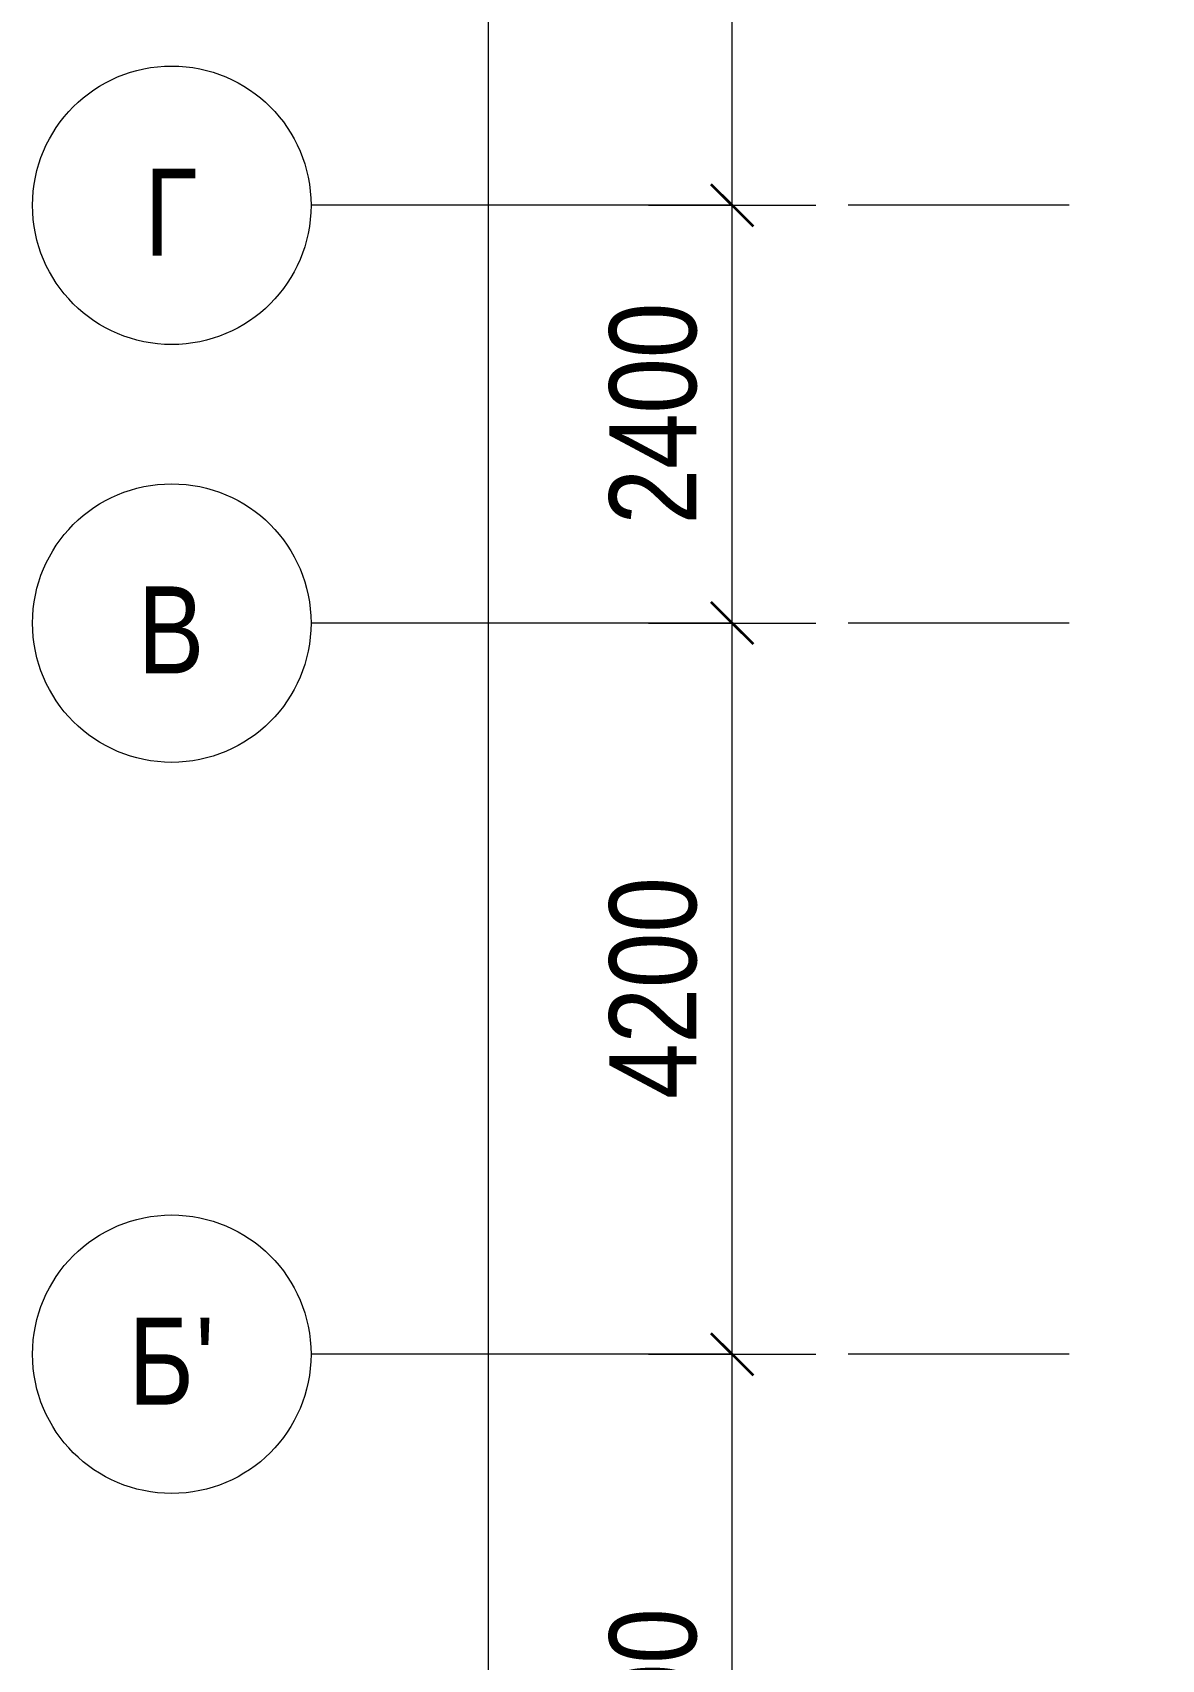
# Model space of a CAD drawing. Header units: millimetres. Extents: x 48966 to 155647, y -43515 to 26217.
# Drawn here: x 48966 to 55452, y -21836 to -12491 of the extents above; entities that cross this region are included whole.
import ezdxf

# ---------------------------------------------------------------- set-up
doc = ezdxf.new("R2010")
doc.units = ezdxf.units.MM
doc.linetypes.add('Осевые', pattern=[6350, 1270, -952.5, 3175, -952.5])
for name, color, linetype, lineweight in [('Оси', 7, 'Continuous', 9), ('Оси-1', 7, 'Continuous', 18), ('Оси-2', 7, 'Осевые', 9), ('Размеры', 7, 'Continuous', 9), ('Размеры-200', 7, 'Continuous', 9)]:
    doc.layers.add(name, color=color, linetype=linetype, lineweight=lineweight)
doc.styles.add('Arial Narrow', font='Arial Narrow.ttf', dxfattribs={"height": 500})
doc.dimstyles.new('Диагональ_-_2_5_мм_Arial_narrow', dxfattribs={"dimscale": 304.8, "dimtxt": 511.715487, "dimasz": 0.787402, "dimexe": 1.574803, "dimexo": 0.0625, "dimgap": 0.19685, "dimtad": 1, "dimdec": 0, "dimzin": 0, "dimdsep": 46, "dimtxsty": 'Arial Narrow', "dimblk1": 'OBLIQUE', "dimblk2": 'OBLIQUE', "dimsah": 1, "dimcen": 0.09, "dimdle": 1.574803, "dimazin": 0, "dimtfac": 1, "dimtdec": 4, "dimtix": 1, "dimtmove": 0, "dimatfit": 3, "dimfxl": 1.574803, "dimfxlon": 1, "dimtvp": 1, "dimtolj": 1, "dimtzin": 0, "dimarcsym": 2})

# ---------------------------------------------------------------- blocks, each defined once
blk = doc.blocks.new('Ось сетки - По умолчанию 2-349628-План 5-го этажа на отм_ _12_600')
at = {"layer": 'Оси-1'}
blk.add_circle((0, 0), 4, dxfattribs=at)
blk = doc.blocks.new('DIMBLOCK18-План 5-го этажа на отм_ _12_600')
at = {"layer": 'Размеры-200', "lineweight": 35, "transparency": 16777216}
for points in [[(51585.5, 25417.1), (51465.5, 25537.1), (51705.5, 25297.1)], [(51585.5, -31382.9), (51465.5, -31262.9), (51705.5, -31502.9)]]:
    blk.add_hatch(color=256, dxfattribs=at).paths.add_polyline_path(points, flags=0)
at = {"layer": 'Размеры-200', "transparency": 16777216}
for p, q in [((51585.5, -31862.9), (51585.5, 25897.1)), ((51105.5, 25417.1), (52065.5, 25417.1)), ((51585.5, 25417.1), (51105.5, 25417.1)), ((51105.5, -31382.9), (52065.5, -31382.9)), ((51585.5, -31382.9), (51105.5, -31382.9))]:
    blk.add_line(p, q, dxfattribs=at)
at = {"layer": 'Размеры-200', "lineweight": 35, "transparency": 16777216}
for p, q in [((51585.5, 25417.1), (51465.5, 25537.1)), ((51465.5, 25537.1), (51705.5, 25297.1)), ((51705.5, 25297.1), (51585.5, 25417.1)), ((51585.5, -31382.9), (51465.5, -31262.9)), ((51465.5, -31262.9), (51705.5, -31502.9)), ((51705.5, -31502.9), (51585.5, -31382.9))]:
    blk.add_line(p, q, dxfattribs=at)
at = {"layer": 'Размеры-200', "color": 0, "transparency": 16777216, "insert": (50879.3, -3774.8), "char_height": 500, "width": 1900.658, "attachment_point": 1, "rotation": 90, "line_spacing_factor": 0.974696, "style": 'Arial Narrow'}
blk.add_mtext('56800', dxfattribs=at)
blk = doc.blocks.new('_Oblique')
at = {"color": 0, "linetype": 'ByBlock', "lineweight": -2}
blk.add_line((-0.5, -0.5), (0.5, 0.5), dxfattribs=at)
blk = doc.blocks.new('DIMBLOCK20-План 5-го этажа на отм_ _12_600')
at = {"layer": 'Размеры-200', "lineweight": 35, "transparency": 16777216}
for points in [[(52985.5, -20082.9), (52865.5, -19962.9), (53105.5, -20202.9)], [(52985.5, -24282.9), (52865.5, -24162.9), (53105.5, -24402.9)]]:
    blk.add_hatch(color=256, dxfattribs=at).paths.add_polyline_path(points, flags=0)
for p, q in [((52985.5, -20082.9), (52865.5, -19962.9)), ((52865.5, -19962.9), (53105.5, -20202.9)), ((53105.5, -20202.9), (52985.5, -20082.9)), ((52985.5, -24282.9), (52865.5, -24162.9)), ((52865.5, -24162.9), (53105.5, -24402.9)), ((53105.5, -24402.9), (52985.5, -24282.9))]:
    blk.add_line(p, q, dxfattribs=at)
at = {"layer": 'Размеры-200', "transparency": 16777216}
for p, q in [((52505.5, -20082.9), (53465.5, -20082.9)), ((52985.5, -20082.9), (52505.5, -20082.9)), ((52985.5, -24282.9), (52985.5, -20082.9)), ((52505.5, -24282.9), (53465.5, -24282.9)), ((52985.5, -24282.9), (52505.5, -24282.9))]:
    blk.add_line(p, q, dxfattribs=at)
at = {"layer": 'Размеры-200', "color": 0, "transparency": 16777216, "insert": (52279.3, -22816.4), "char_height": 500, "width": 1520.526, "attachment_point": 1, "rotation": 90, "line_spacing_factor": 0.974696, "style": 'Arial Narrow'}
blk.add_mtext('4200', dxfattribs=at)
blk = doc.blocks.new('DIMBLOCK21-План 5-го этажа на отм_ _12_600')
at = {"layer": 'Размеры-200', "lineweight": 35, "transparency": 16777216}
for points in [[(52985.5, -15882.9), (52865.5, -15762.9), (53105.5, -16002.9)], [(52985.5, -20082.9), (52865.5, -19962.9), (53105.5, -20202.9)]]:
    blk.add_hatch(color=256, dxfattribs=at).paths.add_polyline_path(points, flags=0)
for p, q in [((52985.5, -15882.9), (52865.5, -15762.9)), ((52865.5, -15762.9), (53105.5, -16002.9)), ((53105.5, -16002.9), (52985.5, -15882.9)), ((52985.5, -20082.9), (52865.5, -19962.9)), ((52865.5, -19962.9), (53105.5, -20202.9)), ((53105.5, -20202.9), (52985.5, -20082.9))]:
    blk.add_line(p, q, dxfattribs=at)
at = {"layer": 'Размеры-200', "transparency": 16777216}
for p, q in [((52505.5, -15882.9), (53465.5, -15882.9)), ((52985.5, -15882.9), (52505.5, -15882.9)), ((52985.5, -20082.9), (52985.5, -15882.9)), ((52505.5, -20082.9), (53465.5, -20082.9)), ((52985.5, -20082.9), (52505.5, -20082.9))]:
    blk.add_line(p, q, dxfattribs=at)
at = {"layer": 'Размеры-200', "color": 0, "transparency": 16777216, "insert": (52279.3, -18616.4), "char_height": 500, "width": 1520.526, "attachment_point": 1, "rotation": 90, "line_spacing_factor": 0.974696, "style": 'Arial Narrow'}
blk.add_mtext('4200', dxfattribs=at)
blk = doc.blocks.new('DIMBLOCK22-План 5-го этажа на отм_ _12_600')
at = {"layer": 'Размеры-200', "lineweight": 35, "transparency": 16777216}
for points in [[(52985.5, -13482.9), (52865.5, -13362.9), (53105.5, -13602.9)], [(52985.5, -15882.9), (52865.5, -15762.9), (53105.5, -16002.9)]]:
    blk.add_hatch(color=256, dxfattribs=at).paths.add_polyline_path(points, flags=0)
for p, q in [((52985.5, -13482.9), (52865.5, -13362.9)), ((52865.5, -13362.9), (53105.5, -13602.9)), ((53105.5, -13602.9), (52985.5, -13482.9)), ((52985.5, -15882.9), (52865.5, -15762.9)), ((52865.5, -15762.9), (53105.5, -16002.9)), ((53105.5, -16002.9), (52985.5, -15882.9))]:
    blk.add_line(p, q, dxfattribs=at)
at = {"layer": 'Размеры-200', "transparency": 16777216}
for p, q in [((52505.5, -13482.9), (53465.5, -13482.9)), ((52985.5, -13482.9), (52505.5, -13482.9)), ((52985.5, -15882.9), (52985.5, -13482.9)), ((52505.5, -15882.9), (53465.5, -15882.9)), ((52985.5, -15882.9), (52505.5, -15882.9))]:
    blk.add_line(p, q, dxfattribs=at)
at = {"layer": 'Размеры-200', "color": 0, "transparency": 16777216, "insert": (52279.3, -15316.4), "char_height": 500, "width": 1520.526, "attachment_point": 1, "rotation": 90, "line_spacing_factor": 0.974696, "style": 'Arial Narrow'}
blk.add_mtext('2400', dxfattribs=at)
blk = doc.blocks.new('DIMBLOCK23-План 5-го этажа на отм_ _12_600')
at = {"layer": 'Размеры-200', "lineweight": 35, "transparency": 16777216}
for points in [[(52985.5, -9782.9), (52865.5, -9662.9), (53105.5, -9902.9)], [(52985.5, -13482.9), (52865.5, -13362.9), (53105.5, -13602.9)]]:
    blk.add_hatch(color=256, dxfattribs=at).paths.add_polyline_path(points, flags=0)
for p, q in [((52985.5, -9782.9), (52865.5, -9662.9)), ((52865.5, -9662.9), (53105.5, -9902.9)), ((53105.5, -9902.9), (52985.5, -9782.9)), ((52985.5, -13482.9), (52865.5, -13362.9)), ((52865.5, -13362.9), (53105.5, -13602.9)), ((53105.5, -13602.9), (52985.5, -13482.9))]:
    blk.add_line(p, q, dxfattribs=at)
at = {"layer": 'Размеры-200', "transparency": 16777216}
for p, q in [((52505.5, -9782.9), (53465.5, -9782.9)), ((52985.5, -9782.9), (52505.5, -9782.9)), ((52985.5, -13482.9), (52985.5, -9782.9)), ((52505.5, -13482.9), (53465.5, -13482.9)), ((52985.5, -13482.9), (52505.5, -13482.9))]:
    blk.add_line(p, q, dxfattribs=at)
at = {"layer": 'Размеры-200', "color": 0, "transparency": 16777216, "insert": (52279.3, -12266.4), "char_height": 500, "width": 1520.526, "attachment_point": 1, "rotation": 90, "line_spacing_factor": 0.974696, "style": 'Arial Narrow'}
blk.add_mtext('3700', dxfattribs=at)

msp = doc.modelspace()

# ---------------------------------------------------------------- linework, layer by layer
at = {"layer": 'Оси-2'}
for p, q in [((150171.6, -13482.9), (50565.6, -13482.9)), ((150171.6, -15882.9), (50565.6, -15882.9)), ((150171.6, -20082.9), (50565.6, -20082.9))]:
    msp.add_line(p, q, dxfattribs=at)

# ---------------------------------------------------------------- block references
at = {"layer": 'Оси-1', "xscale": 199.9999999999999, "yscale": 199.9999999999999, "zscale": 199.9999999999999, "rotation": 89.99999999999982}
for p in [(49765.6, -13482.9), (49765.6, -15882.9), (49765.6, -20082.9)]:
    msp.add_blockref('Ось сетки - По умолчанию 2-349628-План 5-го этажа на отм_ _12_600', p, dxfattribs=at)

# ---------------------------------------------------------------- texts
at = {"layer": 'Оси', "char_height": 500, "attachment_point": 1, "style": 'Arial Narrow'}
for s, insert, width in [('\\fArial Narrow|b0|i0|c204|p34|;Г', (49610.4, -13272.3), 368.776), ('\\fArial Narrow|b0|i0|c204|p34|;В', (49570.4, -15672.3), 464.979), ('\\fArial Narrow|b0|i0|c204|p34|;Б', (49517.4, -19872.3), 464.979), ("\\fArial Narrow|b0|i0|c204|p34|;'", (49901, -19872.3), 128.27)]:
    msp.add_mtext(s, dxfattribs=dict(at, insert=insert, width=width))

# ---------------------------------------------------------------- dimensions: what is measured, and where the dimension line sits
at = {"layer": 'Размеры'}
for base, p1, p2, override, picture, middle in [((51585.5, 25417.1), (51105.5, -31382.9), (51105.5, 25417.1), {"dimpost": '<>', "dimfxl": 56800}, 'DIMBLOCK18-План 5-го этажа на отм_ _12_600', (51270.2, -2982.9)), ((52985.5, -9782.9), (52505.5, -13482.9), (52505.5, -9782.9), {"dimpost": '<>', "dimfxl": 3700}, 'DIMBLOCK23-План 5-го этажа на отм_ _12_600', (52670.2, -11632.9)), ((52985.5, -13482.9), (52505.5, -15882.9), (52505.5, -13482.9), {"dimpost": '<>', "dimfxl": 2400}, 'DIMBLOCK22-План 5-го этажа на отм_ _12_600', (52670.2, -14682.9)), ((52985.5, -15882.9), (52505.5, -20082.9), (52505.5, -15882.9), {"dimpost": '<>', "dimfxl": 4200}, 'DIMBLOCK21-План 5-го этажа на отм_ _12_600', (52670.2, -17982.9)), ((52985.5, -20082.9), (52505.5, -24282.9), (52505.5, -20082.9), {"dimpost": '<>', "dimfxl": 4200}, 'DIMBLOCK20-План 5-го этажа на отм_ _12_600', (52670.2, -22182.9))]:
    dim = msp.add_linear_dim(base=base, p1=p1, p2=p2, angle=90, dimstyle='Диагональ_-_2_5_мм_Arial_narrow', override=override, dxfattribs=at)
    dim.commit()
    dim.dimension.update_dxf_attribs({"geometry": picture, "text_midpoint": middle})

doc.saveas('drawing.dxf')
